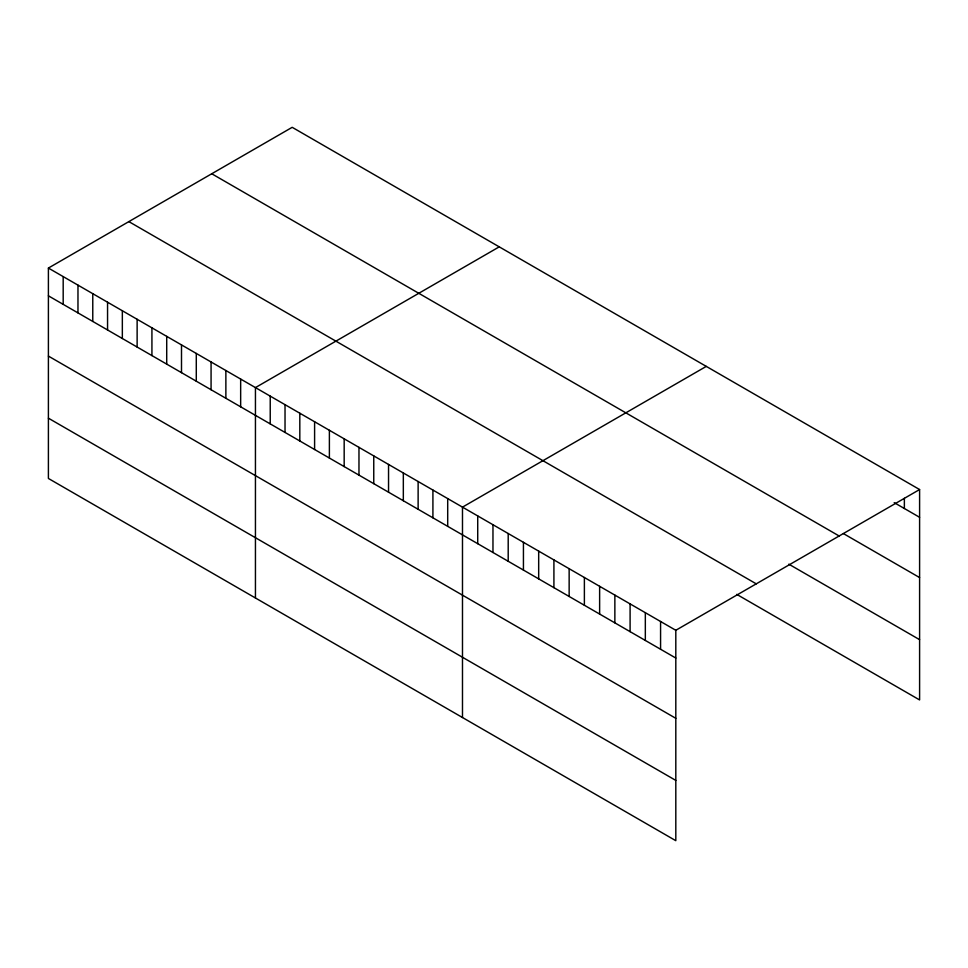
<?xml version="1.0" encoding="UTF-8"?>
<svg xmlns="http://www.w3.org/2000/svg" width="968" height="968" viewBox="0 0 968 968"><rect width="100%" height="100%" fill="white"/><g stroke="black" fill="none" stroke-linecap="round" stroke-linejoin="round"><path stroke-width="1.45" d="M48.4 268.063L675.809 630.289L675.809 840.684L48.4 478.458L48.4 268.063L292.191 127.316L919.6 489.542L919.6 699.937L736.757 594.376M499.234 246.852L255.443 387.599L255.443 597.994M706.277 366.388L462.486 507.135L462.486 717.53M675.809 630.289L919.6 489.542M894.202 502.634L919.6 517.299M843.418 533.586L919.6 577.569M211.738 173.756L839.147 535.994M788.811 564.163L919.6 639.666M128.853 221.612L756.262 583.849M48.4 295.821L675.809 658.046M48.4 356.091L675.809 718.316M48.4 418.188L675.809 780.414M904.366 498.278L904.366 508.502M660.575 621.492L660.575 649.25M645.329 612.696L645.329 640.453M630.095 603.899L630.095 631.656M614.861 595.102L614.861 622.86M599.628 586.306L599.628 614.063M584.382 577.509L584.382 605.266M569.148 568.712L569.148 596.469M553.914 559.915L553.914 587.673M538.68 551.119L538.68 578.876M523.434 542.322L523.434 570.079M508.2 533.525L508.2 561.283M492.966 524.729L492.966 552.486M477.72 515.932L477.72 543.689M447.7 498.593L447.7 526.35M432.914 490.062L432.914 517.819M418.128 481.519L418.128 509.277M403.329 472.977L403.329 500.734M388.543 464.446L388.543 492.204M373.757 455.904L373.757 483.661M358.971 447.361L358.971 475.119M344.172 438.831L344.172 466.588M329.386 430.288L329.386 458.046M314.6 421.758L314.6 449.515M299.814 413.215L299.814 440.972M285.028 404.672L285.028 432.43M270.229 396.142L270.229 423.899M240.657 379.057L240.657 406.814M225.871 370.526L225.871 398.284M211.072 361.984L211.072 389.741M196.286 353.441L196.286 381.198M181.5 344.911L181.5 372.668M166.714 336.368L166.714 364.125M151.928 327.825L151.928 355.583M137.129 319.295L137.129 347.052M122.343 310.752L122.343 338.51M107.557 302.222L107.557 329.979M92.771 293.679L92.771 321.436M77.972 285.137L77.972 312.894M63.186 276.606L63.186 304.363"/></g></svg>
